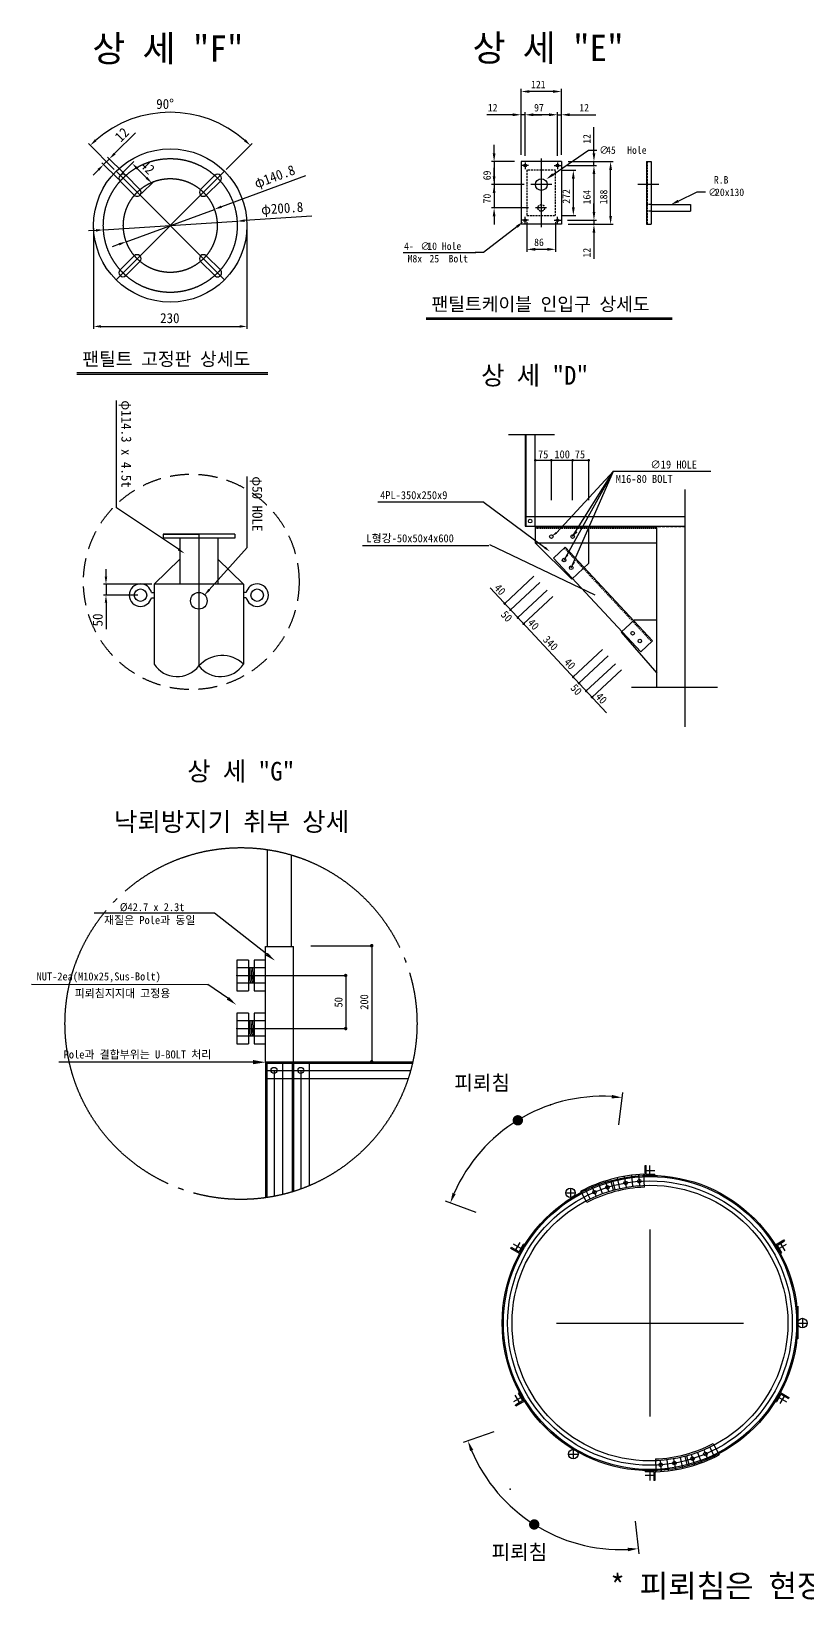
# Model space of a CAD drawing. Header units: millimetres. Extents: x 5843 to 50871, y 8497 to 30770.
# Drawn here: x 5843 to 16422, y 8497 to 29883 of the extents above; entities that cross this region are included whole.
import ezdxf
from ezdxf.enums import TextEntityAlignment as Align

# ---------------------------------------------------------------- set-up
doc = ezdxf.new("R2010")
doc.units = ezdxf.units.MM
for name, pattern in [('CENTER', [65, 60, -2, 1, -2]), ('DASHED', [0.75, 0.5, -0.25]), ('HIDDEN', [0.375, 0.25, -0.125])]:
    doc.linetypes.add(name, pattern=pattern)
for name, color, linetype in [('1', 1, 'Continuous'), ('3', 7, 'Continuous'), ('BOLT', 7, 'Continuous'), ('BORD', 7, 'Continuous'), ('CEN', 1, 'CENTER'), ('DIM', 1, 'Continuous'), ('GAGE', 7, 'Continuous'), ('GUJO', 7, 'Continuous'), ('HID', 7, 'HIDDEN'), ('KISUN', 7, 'Continuous'), ('LINE', 1, 'Continuous'), ('MACHIN1', 7, 'Continuous'), ('mark', 7, 'Continuous'), ('pi', 7, 'Continuous'), ('PLATE', 7, 'Continuous'), ('ZM_3', 7, 'Continuous'), ('ZM_DIM', 7, 'Continuous'), ('ZM_TEXT', 7, 'Continuous'), ('강재', 7, 'HIDDEN')]:
    doc.layers.add(name, color=color, linetype=linetype)
doc.styles.add('GHS', font='')
doc.styles.add('ROMANS', font='')
doc.styles.get("Standard").update_dxf_attribs({"font": ''})
doc.styles.add('굴림', font='')
doc.styles.get('GHS').set_extended_font_data('GulimChe')
doc.styles.get('ROMANS').set_extended_font_data('GulimChe')
doc.styles.get('Standard').set_extended_font_data('GulimChe')
doc.styles.get('굴림').set_extended_font_data('GulimChe')

# ---------------------------------------------------------------- blocks, each defined once
blk = doc.blocks.new('A$C5B5624C7')
for p, q in [((-14.44, -39.66), (10.55, -39.66)), ((-14.44, -39.88), (10.55, -39.88)), ((1.52, -60.83), (-3.17, -60.83)), ((-3.17, -60.83), (-3.17, -61.36)), ((1.52, -61.36), (-3.17, -61.36)), ((-0.97, -61.36), (-0.97, -67.38)), ((6.22, -60.83), (1.52, -60.83)), ((6.22, -61.36), (1.52, -61.36)), ((4.02, -61.36), (4.02, -67.38)), ((6.22, -60.83), (6.22, -61.36)), ((-4.32, -67.38), (-0.97, -64.11)), ((4.02, -64.11), (7.37, -67.38)), ((1.52, -67.38), (-4.32, -67.38)), ((-4.32, -67.38), (-4.32, -77.88)), ((7.37, -67.38), (1.52, -67.38)), ((7.37, -67.38), (7.37, -77.88))]:
    blk.add_line(p, q)
for centre, radius, start, end in [((-1.32, -75.89), 3.61, 213.5762, 321.9804), ((4.56, -80.83), 4.08, 46.369, 138.0745), ((4.37, -75.89), 3.61, 218.0196, 326.4238)]:
    blk.add_arc(centre, radius, start, end)
at = {"layer": '3', "linetype": 'Continuous'}
for centre, start, end in [((-6.12, -68.83), 90, 270), ((-6.12, -68.83), 13.8813, 90), ((9.17, -68.83), 90, 166.1187), ((9.17, -68.83), 270, 90), ((-6.12, -68.83), 270, 346.1187), ((9.17, -68.83), 193.8813, 270)]:
    blk.add_arc(centre, 1.47, start, end, dxfattribs=at)
at = {"layer": 'BOLT', "linetype": 'Continuous'}
for p, q in [((-9.51, -10.96), (-6.76, -8.21)), ((-9.56, -13.04), (-12.94, -9.65)), ((5.12, -13.04), (8.51, -9.65)), ((-9.02, -14.31), (-11.18, -12.16)), ((-10.95, -12.39), (-10.2, -11.65)), ((-8.28, -13.57), (-10.44, -11.42)), ((-8.56, -13.57), (-6.99, -12)), ((-11.64, -13.09), (-12.34, -13.78)), ((-6.2, -15.66), (-8.05, -13.8)), ((-6.53, -12.93), (-5.32, -14.13)), ((1.76, -15.66), (3.61, -13.8)), ((-6.94, -16.4), (-8.79, -14.55)), ((-5.97, -16.17), (-4.39, -14.6)), ((2.5, -16.4), (4.36, -14.55)), ((-6.94, -24.36), (-8.79, -26.21)), ((2.5, -24.36), (4.36, -26.21)), ((-6.2, -25.1), (-8.05, -26.95)), ((1.76, -25.1), (3.61, -26.95)), ((-9.28, -57.38), (-9.28, -43.3)), ((7.87, -62.6), (7.87, -53.26)), ((-1.15, -62.82), (-9.28, -57.38)), ((2.88, -68.13), (7.87, -62.6))]:
    blk.add_line(p, q, dxfattribs=at)
for centre, radius in [((-2.22, -20.38), 10.05), ((-6.12, -68.83), 0.819), ((9.17, -68.83), 0.819)]:
    blk.add_circle(centre, radius, dxfattribs=at)
at = {"layer": 'BOLT', "linetype": 'CENTER'}
blk.add_circle((-2.22, -20.38), 6.15, dxfattribs=at)
at = {"layer": 'BOLT', "linetype": 'Continuous'}
for centre, radius, start, end in [((-2.22, -20.38), 14.84, 48.7963, 131.2037), ((-8.42, -14.18), 0.524, 45, 225), ((3.98, -14.18), 0.524, 315, 135), ((-6.57, -16.03), 0.524, 225, 45), ((2.13, -16.03), 0.524, 135, 315), ((-6.57, -24.73), 0.524, 315, 135), ((2.13, -24.73), 0.524, 45, 225), ((-8.42, -26.58), 0.524, 135, 315), ((3.98, -26.58), 0.524, 225, 45)]:
    blk.add_arc(centre, radius, start, end, dxfattribs=at)
for points in [[(-11.88, -9.33), (-12.11, -9.09), (-12.71, -9.89)], [(7.67, -9.09), (7.44, -9.33), (8.27, -9.89)], [(-9.63, -10.84), (-9.39, -11.07), (-10.2, -11.65)], [(-6.41, -12.81), (-6.64, -13.04), (-7.22, -12.23)], [(-11.76, -12.97), (-11.53, -13.2), (-10.95, -12.39)], [(-5.2, -14.02), (-5.44, -14.25), (-4.63, -14.83)], [(-1.06, -62.69), (-0.34, -63.37), (-1.24, -62.96)], [(3, -68.24), (2.22, -68.86), (2.76, -68.02)]]:
    blk.add_solid(points, dxfattribs=at)
at = {"layer": 'CEN'}
blk.add_line((1.52, -60.83), (1.52, -78.11), dxfattribs=at)
at = {"layer": 'GAGE', "linetype": 'Continuous'}
for p, q in [((-9.32, -27.48), (4.89, -13.27)), ((-9.32, -13.27), (4.89, -27.48))]:
    blk.add_line(p, q, dxfattribs=at)
at = {"layer": 'GAGE', "linetype": 'CENTER'}
blk.add_circle((-2.22, -20.38), 8.77, dxfattribs=at)
at = {"layer": 'GAGE', "linetype": 'DASHED', "ltscale": 5}
blk.add_circle((0.53, -67.09), 14.12, dxfattribs=at)
at = {"layer": 'KISUN', "linetype": 'Continuous'}
for p, q in [((15.5, -13.87), (4.48, -17.92)), ((-7.99, -22.5), (3.56, -18.26)), ((-10.97, -20.95), (6.54, -19.81)), ((16.34, -19.17), (7.52, -19.74)), ((-11.95, -21.02), (-12.93, -21.08)), ((-12.27, -20.71), (-12.27, -33.93)), ((7.83, -20.71), (7.83, -33.93)), ((-8.92, -22.84), (-9.84, -23.18)), ((-11.28, -33.61), (6.85, -33.61)), ((-10.64, -66.4), (-10.64, -65.42)), ((-4.65, -67.38), (-10.97, -67.38)), ((-10.64, -67.38), (-10.64, -68.83)), ((-6.45, -68.83), (-10.97, -68.83)), ((-10.64, -69.81), (-10.64, -73.29)), ((-4.69, -68.48), (-4.32, -68.48)), ((-4.69, -69.18), (-4.32, -69.18)), ((7.74, -68.48), (7.37, -68.48)), ((7.74, -69.18), (7.37, -69.18))]:
    blk.add_line(p, q, dxfattribs=at)
blk.add_circle((1.52, -69.57), 1.09, dxfattribs=at)
for points in [[(4.42, -17.76), (4.53, -18.07), (3.56, -18.26)], [(7.51, -19.58), (7.53, -19.91), (6.54, -19.81)], [(-11.96, -20.85), (-11.94, -21.18), (-10.97, -20.95)], [(-8.97, -22.69), (-8.86, -22.99), (-7.99, -22.5)], [(-11.28, -33.44), (-11.28, -33.77), (-12.27, -33.61)], [(6.85, -33.44), (6.85, -33.77), (7.83, -33.61)], [(-10.81, -66.4), (-10.48, -66.4), (-10.64, -67.38)], [(-10.81, -69.81), (-10.48, -69.81), (-10.64, -68.83)]]:
    blk.add_solid(points, dxfattribs=at)
at = {"layer": 'LINE'}
blk.add_line((-3.17, -60.83), (1.52, -60.83), dxfattribs=at)
at = {"layer": 'PLATE', "linetype": 'Continuous'}
for p, q in [((-4.32, -68.48), (-4.32, -69.18)), ((7.37, -68.48), (7.37, -69.18))]:
    blk.add_line(p, q, dxfattribs=at)
at = {"style": '굴림'}
blk.add_text('팬틸트 고정판 상세도', height=1.7476, dxfattribs=at).set_placement((-13.74, -38.75))
at = {"layer": 'mark', "style": '굴림'}
for s, p in [('90°', (-4.06, -5.1)), ('230', (-3.55, -33.17))]:
    blk.add_text(s, height=1.311, dxfattribs=at).set_placement(p)
at = {"layer": 'mark'}
for s, rotation, p in [('12', 45, (-8.71, -9.53)), ('42', 315, (-6.23, -12.6)), ('50', 90, (-11.08, -72.93))]:
    blk.add_text(s, height=1.311, rotation=rotation, dxfattribs=at).set_placement(p)
at = {"layer": 'mark', "style": '굴림'}
for s, height, rotation, p in [('φ140.8', 1.311, 20.1791, (9.08, -15.52)), ('φ200.8', 1.311, 3.7411, (9.72, -18.94)), ('φ114.3 x 4.5t', 1.3107, 270, (-8.62, -43.3)), ('φ50 HOLE', 1.311, 270, (8.53, -53.26))]:
    blk.add_text(s, height=height, rotation=rotation, dxfattribs=at).set_placement(p)
at = {"layer": 'ZM_TEXT', "style": 'GHS'}
blk.add_text('상 세 "F"', height=3.455, dxfattribs=at).set_placement((7.4, 0.06), align=Align.BOTTOM_RIGHT)
blk = doc.blocks.new('A$C1E3455CE')
for p, q in [((4.76, -0.76), (-0.52, -0.76)), ((-0.52, -0.76), (-0.52, -8.97)), ((4.76, -0.76), (4.76, -8.97)), ((15.91, -0.76), (16.52, -0.76)), ((15.91, -0.76), (15.91, -8.97)), ((16.52, -0.76), (16.52, -8.97)), ((16.52, -6.4), (21.66, -6.4)), ((16.52, -7.27), (21.66, -7.27)), ((21.66, -6.4), (21.66, -7.27)), ((4.76, -8.97), (-0.52, -8.97)), ((4.76, -8.97), (-0.52, -8.97)), ((15.91, -8.97), (16.52, -8.97)), ((-12.96, -21.22), (19.26, -21.22)), ((-12.96, -21.43), (19.26, -21.43))]:
    blk.add_line(p, q)
for centre, radius in [((0, -1.28), 0.175), ((4.24, -1.28), 0.175), ((2.12, -3.77), 0.765), ((0, -8.45), 0.175), ((4.24, -8.45), 0.175)]:
    blk.add_circle(centre, radius)
at = {"layer": 'CEN'}
for p, q in [((0.45, -1.28), (-0.43, -1.28)), ((0, -0.87), (0, -1.73)), ((2.12, -0.35), (2.12, -9.34)), ((3.79, -1.28), (4.67, -1.28)), ((4.24, -0.87), (4.24, -1.73)), ((3.51, -3.77), (0.76, -3.77)), ((17.51, -3.77), (14.77, -3.77)), ((0, -8.86), (0, -8)), ((2.82, -6.83), (1.34, -6.83)), ((2.82, -6.83), (1.34, -6.83)), ((4.24, -8.86), (4.24, -8)), ((0.45, -8.45), (-0.43, -8.45)), ((3.79, -8.45), (4.67, -8.45))]:
    blk.add_line(p, q, dxfattribs=at)
at = {"layer": 'DIM'}
for p, q in [((-0.52, 0.11), (-0.52, 8.76)), ((3.67, 8.43), (0.57, 8.43)), ((4.76, 0.11), (4.76, 8.76)), ((-1.62, 5.38), (-5.03, 5.38)), ((-0.52, 0.11), (-0.52, 5.71)), ((0, 5.38), (-0.52, 5.38)), ((0, 0), (0, 5.71)), ((0, 0), (0, 5.71)), ((3.15, 5.38), (1.09, 5.38)), ((1.09, 5.38), (2.18, 5.38)), ((3.15, 5.38), (2.05, 5.38)), ((4.24, 0), (4.24, 5.71)), ((4.24, 0), (4.24, 5.71)), ((4.24, 5.38), (4.76, 5.38)), ((4.76, 0.11), (4.76, 5.71)), ((5.85, 5.38), (9.27, 5.38)), ((9.02, 0.33), (9.02, 3.75)), ((-4.06, 0.33), (-4.06, 1.43)), ((3.66, -2.45), (8.29, 0.75)), ((8.29, 0.75), (9.38, 0.75)), ((-1.4, -0.76), (-4.39, -0.76)), ((-4.06, -0.76), (-4.06, -3.77)), ((-4.06, -2.68), (-4.06, -1.59)), ((4.87, -1.9), (6.64, -1.9)), ((5.54, -1.28), (9.35, -1.28)), ((5.54, -1.28), (9.35, -1.28)), ((5.64, -0.76), (11.53, -0.76)), ((5.64, -0.76), (9.35, -0.76)), ((9.02, -1.28), (9.02, -0.76)), ((11.2, -7.88), (11.2, -1.85)), ((-0.11, -3.77), (-4.39, -3.77)), ((-0.11, -3.77), (-4.39, -3.77)), ((-4.06, -3.77), (-4.06, -6.83)), ((6.32, -6.74), (6.32, -2.99)), ((9.02, -2.38), (9.02, -7.36)), ((9.02, -2.38), (9.02, -3.47)), ((-4.06, -4.87), (-4.06, -5.96)), ((20.07, -5.93), (22.56, -4.74)), ((22.56, -4.74), (23.65, -4.74)), ((0.46, -6.83), (-4.39, -6.83)), ((-4.06, -7.92), (-4.06, -9.02)), ((4.87, -7.84), (6.64, -7.84)), ((9.02, -7.36), (9.02, -6.26)), ((-1.08, -9.29), (-5.43, -12.66)), ((0.24, -8.71), (0.24, -12.58)), ((4, -8.71), (4, -12.58)), ((5.54, -8.45), (9.35, -8.45)), ((5.54, -8.45), (9.35, -8.45)), ((5.64, -8.97), (11.53, -8.97)), ((5.64, -8.97), (9.35, -8.97)), ((9.02, -8.45), (9.02, -8.97)), ((9.02, -10.07), (9.02, -13.48)), ((2.91, -12.26), (1.33, -12.26)), ((-6.46, -12.72), (-15.97, -12.72)), ((-5.43, -12.66), (-6.53, -12.66))]:
    blk.add_line(p, q, dxfattribs=at)
for points in [[(0.57, 8.61), (0.57, 8.25), (-0.52, 8.43)], [(3.67, 8.61), (3.67, 8.25), (4.76, 8.43)], [(-1.62, 5.57), (-1.62, 5.2), (-0.52, 5.38)], [(1.09, 5.57), (1.09, 5.2), (0, 5.38)], [(1.09, 5.57), (1.09, 5.2), (0, 5.38)], [(3.15, 5.57), (3.15, 5.2), (4.24, 5.38)], [(3.15, 5.57), (3.15, 5.2), (4.24, 5.38)], [(5.85, 5.57), (5.85, 5.2), (4.76, 5.38)], [(-4.24, 0.33), (-3.88, 0.33), (-4.06, -0.76)], [(8.84, 0.33), (9.2, 0.33), (9.02, -0.76)], [(6.13, -2.99), (6.5, -2.99), (6.32, -1.9)], [(8.84, -2.38), (9.2, -2.38), (9.02, -1.28)], [(8.84, -2.38), (9.2, -2.38), (9.02, -1.28)], [(11.02, -1.85), (11.38, -1.85), (11.2, -0.76)], [(-4.24, -2.68), (-3.88, -2.68), (-4.06, -3.77)], [(-4.24, -4.87), (-3.88, -4.87), (-4.06, -3.77)], [(3.77, -2.6), (2.76, -3.07), (3.56, -2.3)], [(20.15, -6.09), (19.09, -6.4), (19.99, -5.76)], [(-4.24, -7.92), (-3.88, -7.92), (-4.06, -6.83)], [(6.13, -6.74), (6.5, -6.74), (6.32, -7.84)], [(8.84, -7.36), (9.2, -7.36), (9.02, -8.45)], [(8.84, -7.36), (9.2, -7.36), (9.02, -8.45)], [(11.02, -7.88), (11.38, -7.88), (11.2, -8.97)], [(-1.19, -9.15), (-0.21, -8.62), (-0.97, -9.44)], [(8.84, -10.07), (9.2, -10.07), (9.02, -8.97)], [(1.33, -12.07), (1.33, -12.44), (0.24, -12.26)], [(2.91, -12.07), (2.91, -12.44), (4, -12.26)]]:
    blk.add_solid(points, dxfattribs=at)
at = {"layer": 'HID'}
for p, q in [((0.24, -1.9), (0.24, -7.84)), ((4, -1.9), (0.24, -1.9)), ((4, -7.84), (4, -1.9)), ((15.98, -0.76), (15.98, -8.97)), ((0.24, -7.84), (4, -7.84)), ((16.52, -6.4), (15.98, -6.4)), ((16.52, -7.27), (15.98, -7.27))]:
    blk.add_line(p, q, dxfattribs=at)
blk.add_circle((2.12, -6.83), 0.437, dxfattribs=at)
blk.add_text('팬틸트케이블 인입구 상세도', height=1.7476).set_placement((-12.26, -20.31))
at = {"layer": 'mark', "style": 'ROMANS'}
for s, p in [('121', (0.78, 8.86)), ('12', (-4.88, 5.82)), ('97', (1.18, 5.82)), ('12', (7.1, 5.82)), ('∅', (9.72, 0.26)), ('45 ', (10.61, 0.26)), ('Hole', (13.37, 0.26)), ('R.B', (24.73, -3.64)), ('∅', (24, -5.27)), ('20x130 ', (24.88, -5.27)), ('4-', (-15.86, -12.33)), ('∅', (-13.7, -12.33)), ('10 Hole', (-12.81, -12.33)), ('86', (1.18, -11.82)), ('M8x', (-15.39, -13.97)), ('25', (-12.53, -13.97)), (' Bolt', (-10.66, -13.97))]:
    blk.add_text(s, height=0.983, dxfattribs=at).set_placement(p)
for s, p in [('12', (8.58, 1.58)), ('69', (-4.5, -3.2)), ('70', (-4.5, -6.24)), ('272', (5.88, -6.27)), ('164', (8.58, -6.36)), ('188', (10.76, -6.34)), ('12', (8.58, -13.33))]:
    blk.add_text(s, height=0.983, rotation=90, dxfattribs=at).set_placement(p)
at = {"layer": 'ZM_TEXT', "style": 'GHS'}
blk.add_text('상 세 "E"', height=3.455, dxfattribs=at).set_placement((12.94, 11.38), align=Align.BOTTOM_RIGHT)
blk = doc.blocks.new('A$C3D316CC3')
for p, q in [((19.13, 7.23), (30.37, 7.23)), ((30.37, 7.23), (30.37, -14.44)), ((5.45, 1.71), (25.56, 1.71)), ((25.56, 1.71), (25.56, -8.11)), ((5.45, -8.11), (25.56, -8.11)), ((10.73, -14.25), (10.73, -39.41)), ((10.73, -14.25), (37.97, -14.25)), ((10.73, -14.51), (37.91, -14.51)), ((10.98, -14.25), (10.98, -39.37)), ((13.92, -38.8), (13.92, -14.25)), ((15.66, -14.25), (15.66, -38.32)), ((15.92, -14.25), (15.92, -38.24)), ((18.85, -37.17), (18.85, -14.25)), ((19.13, -14.25), (30.37, -14.25)), ((10.73, -15.85), (37.57, -15.85)), ((12.32, -15.85), (12.32, -39.14)), ((17.26, -15.85), (17.26, -37.79)), ((37.09, -17.44), (10.73, -17.44))]:
    blk.add_line(p, q)
at = {"linetype": 'CENTER'}
blk.add_circle((6.2, -7.18), 32.55, dxfattribs=at)
for centre in [(12.32, -15.85), (17.26, -15.85)]:
    blk.add_circle(centre, 0.558)
blk.add_point((10.73, -14.25))
blk.add_point((10.73, -14.25))
at = {"layer": '1', "const_width": 0.32}
for points in [[(30.37, 7.07, -1), (30.37, 7.39, -1)], [(25.56, 1.55, -1), (25.56, 1.87, -1)], [(25.56, -8.27, -1), (25.56, -7.95, -1)], [(30.37, -14.41, -1), (30.37, -14.09, -1)]]:
    blk.add_lwpolyline(points, format="xyb", close=True, dxfattribs=at)
at = {"layer": 'mark', "color": 0}
blk.add_line((0, 0), (-32.57, 0.03), dxfattribs=at)
at = {"layer": 'pi'}
blk.add_line((10.73, -14.25), (15.9, -14.25), dxfattribs=at)
at = {"layer": 'ZM_3'}
for p, q in [((11.08, 7.08), (11.08, 25)), ((15.55, 7.08), (15.55, 24)), ((10.73, -14.25), (10.73, 7.08)), ((10.73, 7.08), (15.9, 7.08)), ((15.9, -14.25), (15.9, 7.08)), ((7.56, 4.52), (5.45, 4.52)), ((5.45, 4.52), (5.45, -1.1)), ((8.62, 3.11), (5.45, 3.11)), ((7.61, 4.52), (7.61, -1.1)), ((7.7, 3.12), (7.87, 0.31)), ((8, 3.12), (8.18, 0.31)), ((8.3, 3.12), (8.48, 0.31)), ((10.73, 4.52), (8.62, 4.52)), ((8.62, 4.52), (8.62, -1.1)), ((10.73, 3.11), (8.62, 3.11)), ((8.62, 0.3), (5.45, 0.3)), ((10.73, 0.3), (8.62, 0.3)), ((5.45, -1.1), (7.56, -1.1)), ((8.62, -1.1), (10.73, -1.1)), ((7.56, -5.29), (5.45, -5.29)), ((5.45, -5.29), (5.45, -10.92)), ((7.61, -5.29), (7.61, -10.92)), ((10.73, -5.29), (8.62, -5.29)), ((8.62, -5.29), (8.62, -10.92)), ((8.62, -6.7), (5.45, -6.7)), ((7.7, -6.74), (7.87, -9.55)), ((8, -6.74), (8.18, -9.55)), ((8.3, -6.74), (8.48, -9.55)), ((10.73, -6.7), (8.62, -6.7)), ((8.62, -9.51), (5.45, -9.51)), ((5.45, -10.92), (7.56, -10.92)), ((10.73, -9.51), (8.62, -9.51)), ((8.62, -10.92), (10.73, -10.92))]:
    blk.add_line(p, q, dxfattribs=at)
for p in [(5.45, 1.71), (8.62, 1.71), (5.45, -8.11), (8.62, -8.11)]:
    blk.add_point(p, dxfattribs=at)
at = {"layer": 'ZM_DIM'}
for p, q in [((1.27, 13.23), (-20.95, 13.23)), ((10.95, 5.65), (1.27, 13.23)), ((3.77, -2.5), (0.04, 0.04)), ((8.39, -14.34), (-27.5, -14.34))]:
    blk.add_line(p, q, dxfattribs=at)
for points in [[(11.15, 5.91), (12.48, 4.45), (10.76, 5.4)], [(3.97, -2.25), (5.3, -3.7), (3.57, -2.76)], [(8.43, -14.71), (10.77, -14.35), (8.44, -13.93)]]:
    blk.add_solid(points, dxfattribs=at)
at = {"layer": 'MACHIN1', "char_height": 1.481, "attachment_point": 5, "rotation": 90, "style": 'GHS'}
for s, insert in [('\\A1;50', (24.24, -3.25)), ('200', (29, -3.2))]:
    blk.add_mtext(s, dxfattribs=dict(at, insert=insert))
at = {"layer": 'ZM_DIM', "style": 'GHS'}
for s, height, p in [('%%C42.7 x 2.3t', 1.4809, (-16.21, 13.62)), ('재질은 Pole과 동일', 1.4809, (-19.12, 11.22)), ('NUT-2ea(M10x25,Sus-Bolt)', 1.4809, (-31.6, 0.8)), ('피뢰침지지대 고정용', 1.481, (-24.55, -2.33)), ('Pole과 결합부위는 U-BOLT 처리', 1.4809, (-26.59, -13.64))]:
    blk.add_text(s, height=height, dxfattribs=at).set_placement(p)
at = {"layer": 'ZM_TEXT', "style": 'GHS'}
blk.add_text('상 세 "G"', height=3.455, dxfattribs=at).set_placement((16.09, 36.75), align=Align.BOTTOM_RIGHT)
at = {"layer": '강재', "style": 'GHS'}
blk.add_text('낙뢰방지기 취부 상세', height=3.4554, dxfattribs=at).set_placement((-17.29, 28.44))
blk = doc.blocks.new('A$C2069618B')
at = {"linetype": 'CENTER', "ltscale": 0.5}
blk.add_line((14.23, 27.7), (22.75, 27.7), dxfattribs=at)
at = {"linetype": 'Continuous'}
for p, q in [((17.33, 27.7), (17.33, 10.73)), ((17.48, 27.7), (17.48, 10.73)), ((19.21, 10.73), (19.21, 27.7)), ((17.48, 12.54), (46.94, 12.54)), ((17.33, 10.73), (19.21, 10.73)), ((46.94, 10.66), (17.33, 10.66)), ((19.21, 10.6), (19.21, 7.64)), ((19.21, 10.6), (41.67, 10.6)), ((19.21, 9.52), (19.21, 7.64)), ((19.21, 7.64), (41.67, 7.64)), ((24.75, 6.85), (40.91, -10.48)), ((22.58, 4.83), (38.74, -12.5))]:
    blk.add_line(p, q, dxfattribs=at)
for p, q in [((19.21, 15.53), (19.21, 22.94)), ((19.21, 22.94), (29.09, 22.94)), ((22.18, 15.53), (22.18, 22.94)), ((26.12, 15.53), (26.12, 22.94)), ((29.09, 15.53), (29.09, 22.94)), ((33.68, 20.89), (51.7, 20.89)), ((-9.91, 15.25), (9.48, 15.25)), ((29.09, 3.88), (29.09, 10.36)), ((-12.76, 7.17), (10.65, 7.17)), ((25.94, 0.94), (19.21, 7.64)), ((22.58, 4.83), (24.75, 6.85)), ((29.09, 3.88), (25.94, 0.94)), ((18.97, 1.47), (13.56, -3.58)), ((20.05, 0.31), (14.63, -4.74)), ((10.86, -0.69), (32.4, -23.8)), ((21.4, -1.13), (15.98, -6.18)), ((22.47, -2.29), (17.06, -7.34)), ((37.55, -6.59), (35.09, -8.88)), ((37.55, -6.59), (41.67, -6.59)), ((35.09, -8.88), (41.67, -16.46)), ((38.74, -12.5), (40.91, -10.48)), ((31.63, -12.11), (26.21, -17.16)), ((32.7, -13.27), (27.29, -18.31)), ((34.05, -14.71), (28.63, -19.76)), ((35.13, -15.87), (29.71, -20.91))]:
    blk.add_line(p, q)
at = {"linetype": 'HIDDEN'}
for p, q in [((19.21, 10.36), (41.67, 10.36)), ((24.58, 6.69), (40.73, -10.64))]:
    blk.add_line(p, q, dxfattribs=at)
at = {"linetype": 'DASHED'}
blk.add_line((46.94, 10.6), (29.57, 10.6), dxfattribs=at)
at = {"linetype": 'CENTER'}
blk.add_line((37.03, -19.07), (52.93, -19.07), dxfattribs=at)
for centre, radius in [((18.27, 11.68), 0.33), ((22.18, 8.82), 0.33), ((26.12, 8.82), 0.34), ((24.53, 4.48), 0.34), ((25.87, 3.04), 0.34), ((37.21, -9.07), 0.33), ((38.55, -10.51), 0.33)]:
    blk.add_circle(centre, radius)
at = {"layer": '1', "const_width": 0.239}
for points in [[(19.21, 22.82, 1), (19.21, 23.06, 1)], [(22.18, 22.82, 1), (22.18, 23.06, 1)], [(26.12, 22.82, 1), (26.12, 23.06, 1)], [(29.09, 22.82, 1), (29.09, 23.06, 1)], [(13.56, -3.7, 1), (13.56, -3.46, 1)], [(14.63, -4.86, 1), (14.63, -4.62, 1)], [(15.98, -6.3, 1), (15.98, -6.06, 1)], [(17.06, -7.46, 1), (17.06, -7.22, 1)], [(26.21, -17.28, 1), (26.21, -17.04, 1)], [(27.29, -18.43, 1), (27.29, -18.2, 1)], [(28.63, -19.88, 1), (28.63, -19.64, 1)], [(29.71, -21.03, 1), (29.71, -20.8, 1)]]:
    blk.add_lwpolyline(points, format="xyb", close=True, dxfattribs=at)
at = {"layer": 'CEN', "linetype": 'CENTER'}
blk.add_line((46.94, -26.39), (46.94, 17.52), dxfattribs=at)
at = {"layer": 'DIM', "linetype": 'Continuous'}
for p, q in [((23.13, 9.52), (33.68, 20.89)), ((24.53, 4.48), (33.68, 20.89)), ((25.87, 3.04), (33.68, 20.89)), ((26.12, 8.82), (33.68, 20.89)), ((21, 6.75), (9.48, 15.25)), ((30.28, -2.02), (10.78, 7.27))]:
    blk.add_line(p, q, dxfattribs=at)
for points in [[(23.25, 9.36), (23.01, 9.68), (22.18, 8.82)], [(27.03, 9.6), (26.73, 9.86), (26.12, 8.82)], [(20.89, 6.59), (21.12, 6.91), (21.96, 6.04)], [(25.34, 5.37), (25.01, 5.58), (24.53, 4.48)], [(26.57, 4.02), (26.22, 4.19), (25.87, 3.04)]]:
    blk.add_solid(points, dxfattribs=at)
at = {"layer": 'LINE'}
blk.add_line((41.67, -19.07), (41.67, 10.6), dxfattribs=at)
at = {"style": 'GHS'}
blk.add_text('M16-80 BOLT', height=1.4809, dxfattribs=at).set_placement((34.1, 18.75))
at = {"layer": 'DIM', "style": 'GHS'}
for s, p in [('4PL-350x250x9', (-9.48, 15.74)), ('L형강-50x50x4x600', (-12.01, 7.76))]:
    blk.add_text(s, height=1.4809, dxfattribs=at).set_placement(p)
for s, rotation, p in [('40', 312.9871, (11.5, -0.79)), ('50', 312.9871, (12.73, -5.73)), ('40', 312.9871, (17.68, -7.24)), ('340', 314.6757, (20.5, -10.38)), ('40', 312.9871, (24.41, -14.53)), ('50', 312.9871, (25.61, -19.3)), ('40', 312.9871, (30.24, -20.91))]:
    blk.add_text(s, height=1.481, rotation=rotation, dxfattribs=at).set_placement(p)
at = {"layer": 'DIM', "insert": (49.12, 22.14), "char_height": 1.481, "attachment_point": 6, "style": 'GHS'}
blk.add_mtext('∅19 HOLE', dxfattribs=at)
at = {"layer": 'MACHIN1', "style": 'GHS'}
for s, p in [('75', (20.67, 24.04)), ('100', (24.18, 24.04)), ('75', (27.47, 24.04))]:
    blk.add_text(s, height=1.481, dxfattribs=at).set_placement(p, align=Align.MIDDLE_CENTER)
at = {"layer": 'ZM_TEXT', "style": 'GHS'}
blk.add_text('상 세 "D"', height=3.455, dxfattribs=at).set_placement((29.03, 35.89), align=Align.BOTTOM_RIGHT)
blk = doc.blocks.new('A$C58020AFD')
for p, q in [((-55.53, 19.74), (-55.13, 23)), ((-69.81, 10.97), (-72.89, 12.09)), ((-68.03, -11.03), (-71.13, -12.11)), ((-53.88, -20.01), (-53.53, -23.27))]:
    blk.add_line(p, q)
at = {"linetype": 'CENTER'}
for p, q in [((-52.4, 9.25), (-52.4, -9.5)), ((-61.78, -0.13), (-43.02, -0.13))]:
    blk.add_line(p, q, dxfattribs=at)
at = {"const_width": 0.518}
for points in [[(-65.38, 20.22, 1), (-65.9, 20.18, 1)], [(-64.13, -20.1, 1), (-63.87, -20.55, 1)]]:
    blk.add_lwpolyline(points, format="xyb", close=True, dxfattribs=at)
for centre, start, end in [((-57.14, 6.36), 86.7794, 156.3447), ((-55.3, -6.6), 202.8421, 272.4074)]:
    blk.add_arc(centre, 16.25, start, end)
for p in [(-62.36, 21.74), (-66.4, -16.77)]:
    blk.add_point(p)
for points in [[(-56.21, 22.75), (-56.24, 22.4), (-55.2, 22.48)], [(-71.86, 12.81), (-72.18, 12.94), (-72.41, 11.91)], [(-70.43, -12.97), (-70.11, -12.85), (-70.64, -11.94)], [(-54.63, -22.66), (-54.6, -23.01), (-53.58, -22.76)]]:
    blk.add_solid(points)
at = {"layer": 'GUJO'}
for p, q in [((-55.88, 13.25), (-56.13, 14.21)), ((-55.42, 13.36), (-55.66, 14.44)), ((-54.76, 13.49), (-54.95, 14.58)), ((-54.1, 13.59), (-54.23, 14.69)), ((-53.43, 13.66), (-53.51, 14.76)), ((-52.95, 13.51), (-53, 14.79)), ((-52.89, 14.68), (-52.89, 15.67)), ((-52.89, 15.67), (-52.77, 15.67)), ((-52.89, 15.18), (-51.91, 15.18)), ((-52.89, 14.68), (-51.91, 14.68)), ((-52.77, 14.8), (-52.77, 15.67)), ((-52.77, 14.8), (-51.91, 14.8)), ((-52.4, 14.68), (-52.4, 15.67)), ((-51.91, 14.68), (-51.91, 14.8)), ((-60.84, 12.92), (-59.89, 12.92)), ((-60.37, 13.4), (-60.37, 12.45)), ((-58.74, 11.95), (-59.34, 13.09)), ((-58.4, 12.33), (-58.88, 13.32)), ((-57.79, 12.6), (-58.22, 13.62)), ((-57.16, 12.85), (-57.54, 13.89)), ((-56.53, 13.07), (-56.86, 14.12)), ((-56.07, 13.2), (-56.33, 14.15)), ((-65.9, 7.1), (-65.4, 7.95)), ((-39.82, 7.71), (-38.97, 8.2)), ((-39.66, 7.66), (-38.91, 8.1)), ((-39.39, 7.95), (-38.9, 7.1)), ((-38.97, 8.2), (-38.91, 8.1)), ((-66.33, 7.35), (-66.27, 7.45)), ((-65.47, 6.85), (-66.33, 7.35)), ((-65.51, 7.01), (-66.27, 7.45)), ((-65.22, 7.28), (-66.08, 7.77)), ((-65.51, 7.01), (-65.08, 7.77)), ((-65.47, 6.85), (-64.98, 7.71)), ((-64.98, 7.71), (-65.08, 7.77)), ((-39.82, 7.71), (-39.33, 6.85)), ((-39.66, 7.66), (-39.22, 6.91)), ((-39.57, 7.28), (-38.72, 7.77)), ((-39.33, 6.85), (-39.22, 6.91)), ((-37.59, 1.56), (-37.59, -1.71)), ((-37.12, 0.35), (-37.12, -0.6)), ((-37.59, -0.13), (-36.64, -0.13)), ((-65.22, -7.53), (-66.08, -8.02)), ((-65.4, -8.2), (-65.9, -7.35)), ((-65.47, -7.1), (-65.57, -7.16)), ((-65.14, -7.91), (-65.57, -7.16)), ((-64.98, -7.96), (-65.47, -7.1)), ((-39.33, -7.1), (-39.82, -7.96)), ((-39.28, -7.26), (-39.72, -8.02)), ((-39.57, -7.53), (-38.72, -8.02)), ((-38.9, -7.35), (-39.39, -8.2)), ((-39.33, -7.1), (-38.47, -7.6)), ((-39.28, -7.26), (-38.53, -7.7)), ((-38.47, -7.6), (-38.53, -7.7)), ((-65.14, -7.91), (-65.89, -8.35)), ((-65.83, -8.45), (-65.89, -8.35)), ((-64.98, -7.96), (-65.83, -8.45)), ((-39.82, -7.96), (-39.72, -8.02)), ((-46.4, -12.58), (-45.92, -13.57)), ((-46.06, -12.21), (-45.46, -13.34)), ((-60.56, -13.27), (-59.61, -13.27)), ((-60.08, -12.79), (-60.08, -13.74)), ((-51.85, -13.76), (-51.8, -15.04)), ((-51.37, -13.91), (-51.28, -15.01)), ((-50.7, -13.84), (-50.56, -14.94)), ((-50.04, -13.74), (-49.85, -14.83)), ((-49.38, -13.61), (-49.14, -14.69)), ((-48.91, -13.5), (-48.67, -14.46)), ((-48.73, -13.45), (-48.47, -14.4)), ((-48.27, -13.32), (-47.94, -14.37)), ((-47.64, -13.1), (-47.25, -14.14)), ((-47.01, -12.85), (-46.58, -13.87)), ((-51.91, -14.93), (-52.89, -14.93)), ((-52.89, -14.93), (-52.89, -15.05)), ((-52.02, -15.05), (-52.89, -15.05)), ((-51.91, -15.43), (-52.89, -15.43)), ((-52.4, -14.93), (-52.4, -15.92)), ((-52.02, -15.05), (-52.02, -15.92)), ((-51.91, -14.93), (-51.91, -15.92)), ((-51.91, -15.92), (-52.02, -15.92))]:
    blk.add_line(p, q, dxfattribs=at)
for centre, radius in [((-52.4, -0.13), 14.81), ((-52.4, -0.13), 14.69), ((-53.46, 14.09), 0.178), ((-52.4, -0.13), 14.26), ((-52.4, -0.13), 13.82), ((-60.37, 12.92), 0.474), ((-57.96, 13), 0.178), ((-56.66, 13.48), 0.178), ((-54.84, 13.92), 0.178), ((-37.12, -0.13), 0.474), ((-60.08, -13.27), 0.474), ((-49.96, -14.17), 0.178), ((-48.14, -13.73), 0.178), ((-46.84, -13.25), 0.178), ((-51.33, -14.34), 0.178)]:
    blk.add_circle(centre, radius, dxfattribs=at)
for radius, start, end in [(14.93, 92.2988, 117.7012), (13.64, 92.2988, 117.7012), (13.64, 272.2988, 297.7012), (14.93, 272.2988, 297.7012)]:
    blk.add_arc((-52.4, -0.13), radius, start, end, dxfattribs=at)
at = {"color": 7, "style": '굴림'}
blk.add_text('* 피뢰침은 현장여건에 따라 1개소에 선택 적용', height=2.2786, dxfattribs=at).set_placement((6.87, -26.48), align=Align.MIDDLE_RIGHT)
at = {"layer": 'ZM_DIM', "style": 'GHS'}
for p in [(-72, 23.22), (-68.27, -23.84)]:
    blk.add_text('피뢰침', height=1.481, dxfattribs=at).set_placement(p)

msp = doc.modelspace()

# ---------------------------------------------------------------- block references
at = {"layer": 'BORD'}
for name, p, xscale, yscale, zscale in [('A$C5B5624C7', (7967, 29356), 104.04, 104.04, 104.04), ('A$C1E3455CE', (12572, 28186), 104.04, 104.04, 104.04), ('A$C2069618B', (11295, 22344), 73.69500000000001, 73.69500000000001, 73.69500000000001), ('A$C3D316CC3', (8243, 16882), 73.69500000000001, 73.69500000000001, 73.69500000000001), ('A$C58020AFD', (21400, 12286), 136, 136, 136)]:
    msp.add_blockref(name, p, dxfattribs=dict(at, xscale=xscale, yscale=yscale, zscale=zscale))

doc.saveas('drawing.dxf')
